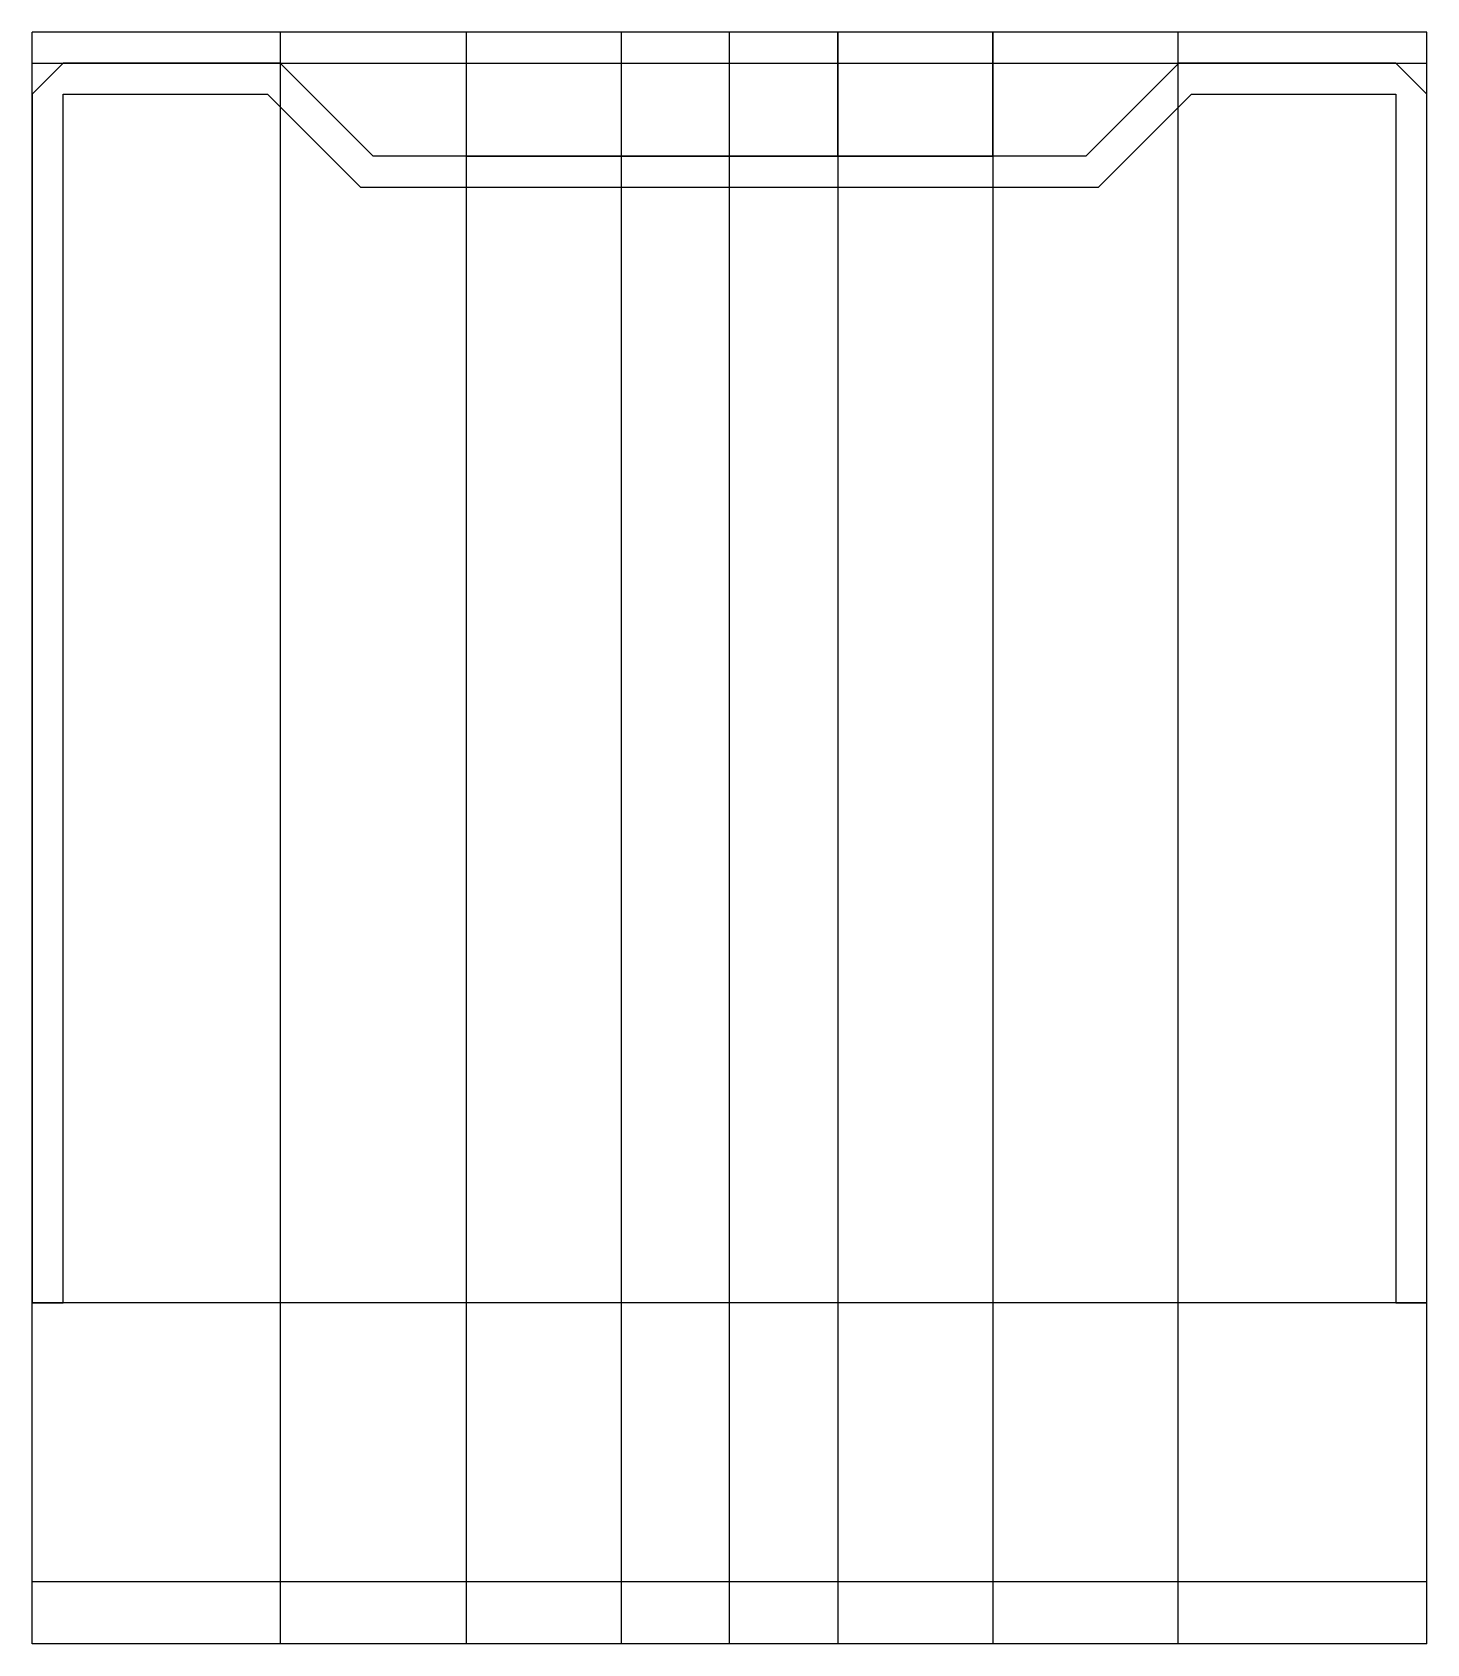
# Model space of a CAD drawing. Extents: x -22.5 to 22.5, y -51 to 1.
import ezdxf

# ---------------------------------------------------------------- set-up
doc = ezdxf.new("R2010")
doc.units = 0
doc.layers.get('0').update_dxf_attribs({"linetype": 'CONTINUOUS'})

msp = doc.modelspace()

# ---------------------------------------------------------------- linework, layer by layer
at = {"linetype": 'CONTINUOUS'}
for p, q in [((22.5, 1), (-22.5, 1)), ((-22.5, -51), (-22.5, 1)), ((-14.5, 1), (-14.5, -51)), ((-8.5, 1), (-8.5, -51)), ((3.5, 1), (-8.5, 1)), ((-8.5, 1), (-8.5, -3)), ((-3.5, 1), (-3.5, -51)), ((8.5, 1), (-3.5, 1)), ((-3.5, 1), (-3.5, -3)), ((0, -51), (0, 1)), ((3.5, 1), (3.5, -51)), ((3.5, -3), (3.5, 1)), ((8.5, 1), (8.5, -51)), ((8.5, -3), (8.5, 1)), ((14.48, -51), (14.48, 1)), ((22.5, -51), (22.5, 1)), ((-22.5, 0), (22.5, 0)), ((-21.5, 0), (-22.5, -1)), ((-14.5, 0), (-21.5, 0)), ((-11.5, -3), (-14.5, 0)), ((14.5, 0), (11.5, -3)), ((21.5, 0), (14.5, 0)), ((22.5, -1), (21.5, 0)), ((-22.5, -1), (-22.5, -40)), ((-21.5, -40), (-21.5, -1)), ((-21.5, -1), (-14.91, -1)), ((-14.91, -1), (-11.91, -4)), ((11.91, -4), (14.91, -1)), ((14.91, -1), (21.5, -1)), ((21.5, -1), (21.5, -40)), ((22.5, -40), (22.5, -1)), ((11.5, -3), (-11.5, -3)), ((-8.5, -3), (3.5, -3)), ((-3.5, -3), (8.5, -3)), ((-11.91, -4), (11.91, -4)), ((22.5, -40), (-22.5, -40)), ((-22.5, -40), (-21.5, -40)), ((21.5, -40), (22.5, -40)), ((22.5, -40), (21.5, -40)), ((22.5, -49), (-22.5, -49)), ((22.5, -51), (-22.5, -51))]:
    msp.add_line(p, q, dxfattribs=at)

doc.saveas('drawing.dxf')
